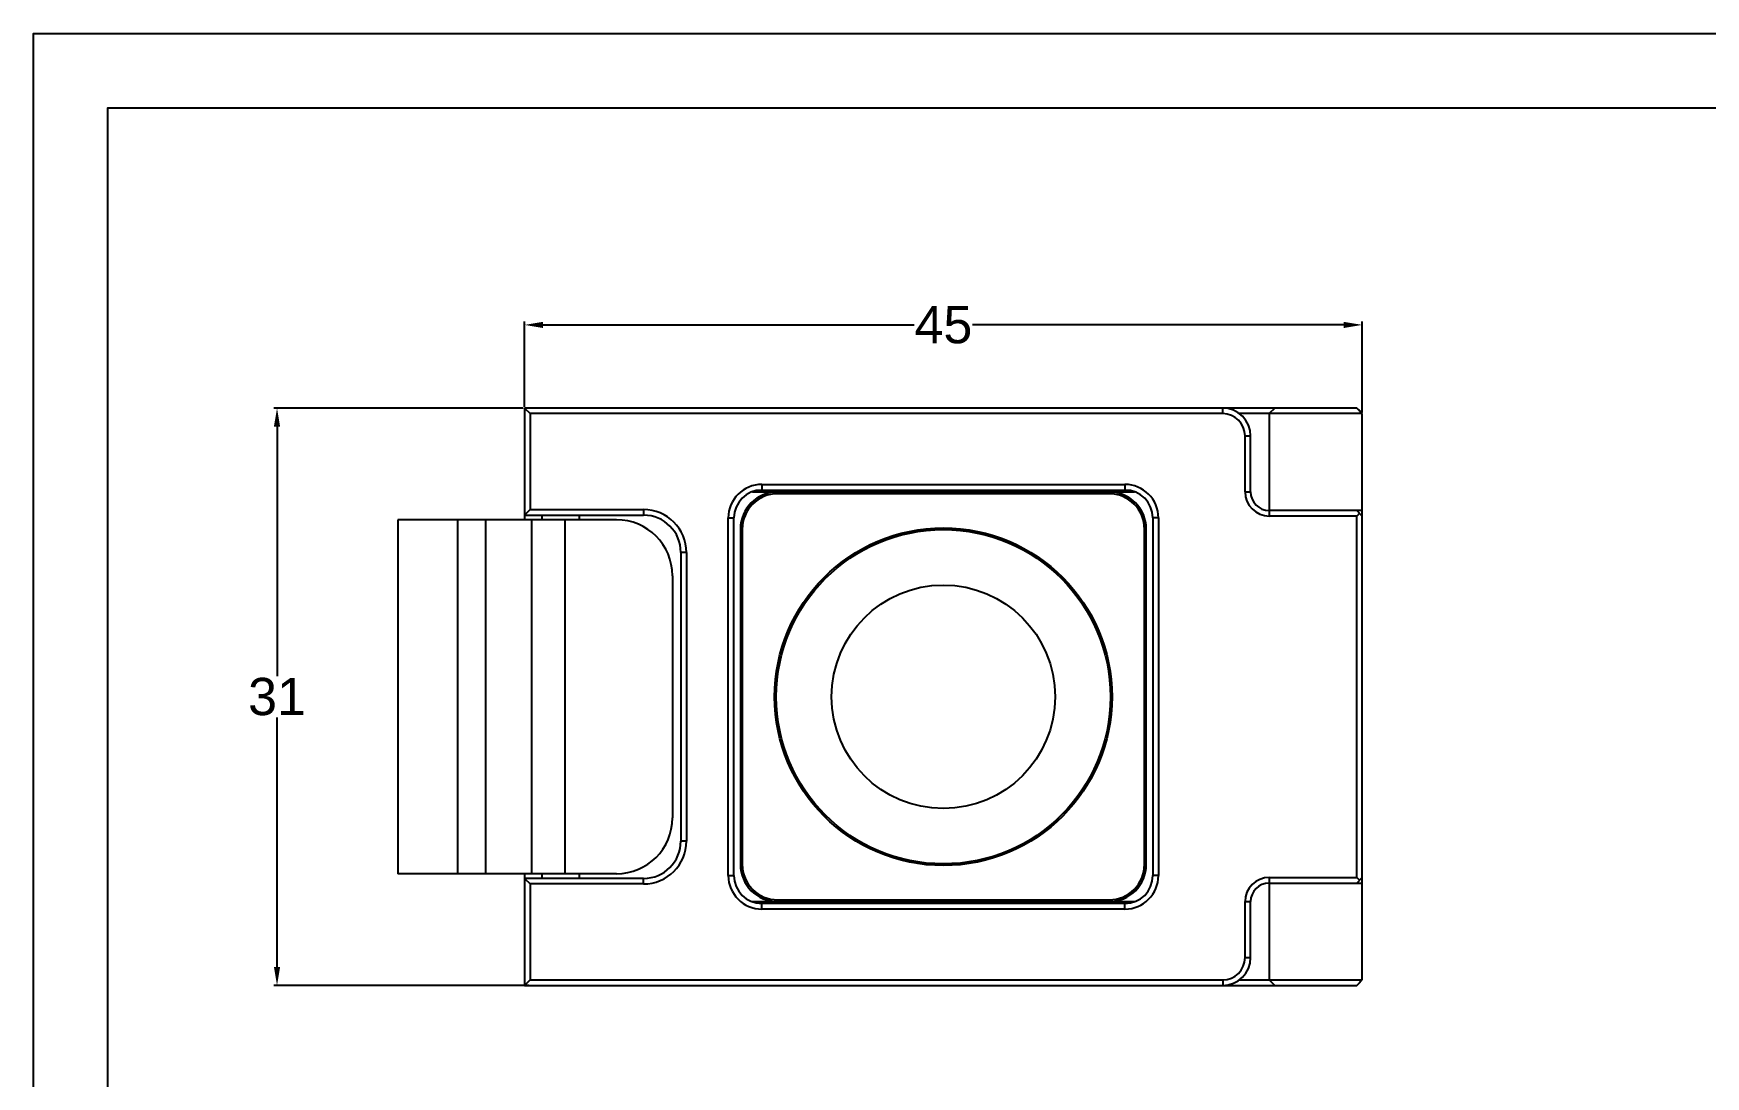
# Model space of a CAD drawing. Header units: inches. Extents: x 480 to 724, y 83 to 258.
# Drawn here: x 480.5 to 570.3, y 201.8 to 257.8 of the extents above; entities that cross this region are included whole.
import ezdxf

# ---------------------------------------------------------------- set-up
doc = ezdxf.new("R2010")
doc.units = ezdxf.units.IN
doc.header["$MEASUREMENT"] = 0
doc.layers.add('02___PRT_ALL_AXES', color=7, linetype='Continuous')
doc.styles.get("Standard").update_dxf_attribs({"font": 'arial.ttf'})
doc.dimstyles.get("Standard").update_dxf_attribs({"dimtxt": 2, "dimasz": 1, "dimexe": 0.18, "dimexo": 0.0625, "dimgap": 0.09, "dimtad": 0, "dimtih": 1, "dimtoh": 1, "dimdsep": 46, "dimtxsty": 'Standard', "dimcen": 0, "dimadec": 0, "dimazin": 0, "dimtfac": 1, "dimtofl": 0, "dimtmove": 0, "dimatfit": 3, "dimfxl": 1, "dimtolj": 1, "dimtzin": 0, "dimarcsym": 0})

# ---------------------------------------------------------------- blocks, each defined once
blk = doc.blocks.new('*D44')
at = {"color": 0, "lineweight": -2, "transparency": 16777216}
for p, q in [((506.756, 237.701), (493.352, 237.701)), ((493.532, 236.701), (493.532, 223.313)), ((493.532, 207.701), (493.532, 221.09)), ((507.056, 206.701), (493.352, 206.701))]:
    blk.add_line(p, q, dxfattribs=at)
at = {"color": 0, "transparency": 16777216}
for points in [[(493.365, 236.701), (493.698, 236.701), (493.532, 237.701)], [(493.365, 207.701), (493.698, 207.701), (493.532, 206.701)]]:
    blk.add_solid(points, dxfattribs=at)
at = {"layer": 'Defpoints', "color": 0, "transparency": 16777216}
for p in [(493.532, 237.701), (506.819, 237.701), (507.119, 206.701)]:
    blk.add_point(p, dxfattribs=at)
at = {"color": 0, "transparency": 16777216, "insert": (493.532, 222.201), "char_height": 2, "attachment_point": 5}
blk.add_mtext('\\A1;31', dxfattribs=at)
blk = doc.blocks.new('*D45')
at = {"color": 0, "lineweight": -2, "transparency": 16777216}
for p, q in [((506.819, 237.764), (506.819, 242.345)), ((507.819, 242.165), (527.749, 242.165)), ((550.819, 242.165), (530.889, 242.165)), ((551.819, 237.464), (551.819, 242.345))]:
    blk.add_line(p, q, dxfattribs=at)
at = {"color": 0, "transparency": 16777216}
for points in [[(507.819, 242.331), (507.819, 241.998), (506.819, 242.165)], [(550.819, 242.331), (550.819, 241.998), (551.819, 242.165)]]:
    blk.add_solid(points, dxfattribs=at)
at = {"layer": 'Defpoints', "color": 0, "transparency": 16777216}
for p in [(551.819, 242.165), (506.819, 237.701), (551.819, 237.401)]:
    blk.add_point(p, dxfattribs=at)
at = {"color": 0, "transparency": 16777216, "insert": (529.319, 242.165), "char_height": 2, "attachment_point": 5}
blk.add_mtext('\\A1;45', dxfattribs=at)

msp = doc.modelspace()

# ---------------------------------------------------------------- linework, layer by layer
at = {"color": 7, "linetype": 'Continuous'}
for p, q in [((506.819, 237.701), (506.819, 231.701)), ((551.519, 237.701), (506.819, 237.701)), ((506.819, 237.701), (507.119, 237.401)), ((507.119, 237.401), (507.119, 232.251)), ((544.319, 237.401), (507.119, 237.401)), ((544.319, 237.401), (544.319, 237.701)), ((551.819, 237.401), (545.198, 237.401)), ((547.119, 237.701), (546.819, 237.401)), ((546.819, 237.401), (546.819, 231.901)), ((551.819, 237.401), (551.519, 237.701)), ((551.819, 207.001), (551.819, 237.401)), ((545.519, 236.201), (545.819, 236.201)), ((545.519, 233.201), (545.519, 236.201)), ((545.819, 233.201), (545.819, 236.201)), ((519.569, 233.601), (539.069, 233.601)), ((519.569, 233.601), (519.569, 233.301)), ((539.069, 233.601), (539.069, 233.301)), ((519.063, 233.201), (539.575, 233.201)), ((519.569, 233.301), (539.069, 233.301)), ((520.419, 233.101), (520.419, 233.201)), ((538.219, 233.101), (520.419, 233.101)), ((538.219, 233.101), (538.219, 233.201)), ((545.519, 233.201), (545.819, 233.201)), ((506.819, 231.951), (507.119, 232.251)), ((506.819, 231.951), (513.219, 231.951)), ((507.119, 232.251), (513.219, 232.251)), ((511.769, 231.701), (508.991, 231.701)), ((513.219, 232.251), (513.219, 231.951)), ((517.769, 231.801), (518.069, 231.801)), ((517.769, 212.601), (517.769, 231.801)), ((518.069, 212.601), (518.069, 231.801)), ((540.869, 231.801), (540.569, 231.801)), ((540.569, 231.801), (540.569, 212.601)), ((540.869, 231.801), (540.869, 212.601)), ((551.819, 232.201), (546.819, 232.201)), ((551.519, 231.901), (546.819, 231.901)), ((551.819, 231.901), (551.519, 232.201)), ((551.669, 232.051), (551.519, 231.901)), ((551.519, 212.501), (551.519, 231.901)), ((518.519, 231.201), (518.419, 231.201)), ((518.419, 231.201), (518.419, 213.201)), ((518.519, 231.201), (518.519, 213.201)), ((540.119, 231.201), (540.219, 231.201)), ((540.119, 213.201), (540.119, 231.201)), ((540.219, 213.201), (540.219, 231.201)), ((515.219, 229.951), (515.219, 214.451)), ((515.519, 229.951), (515.219, 229.951)), ((515.519, 229.951), (515.519, 214.451)), ((514.769, 228.701), (514.769, 215.701)), ((515.519, 214.451), (515.219, 214.451)), ((518.519, 213.201), (518.419, 213.201)), ((540.119, 213.201), (540.219, 213.201)), ((506.819, 212.701), (506.819, 206.701)), ((513.219, 212.451), (506.819, 212.451)), ((506.819, 212.451), (507.119, 212.151)), ((507.119, 212.151), (507.119, 207.001)), ((513.219, 212.151), (507.119, 212.151)), ((511.769, 212.701), (508.991, 212.701)), ((513.219, 212.151), (513.219, 212.451)), ((517.769, 212.601), (518.069, 212.601)), ((540.869, 212.601), (540.569, 212.601)), ((546.819, 212.501), (551.519, 212.501)), ((546.819, 212.501), (546.819, 207.001)), ((546.819, 212.201), (551.819, 212.201)), ((551.669, 212.351), (551.519, 212.501)), ((551.519, 212.201), (551.819, 212.501)), ((519.063, 211.201), (539.575, 211.201)), ((519.569, 210.801), (519.569, 211.101)), ((539.069, 211.101), (519.569, 211.101)), ((520.419, 211.301), (520.419, 211.201)), ((520.419, 211.301), (538.219, 211.301)), ((538.219, 211.301), (538.219, 211.201)), ((539.069, 210.801), (539.069, 211.101)), ((545.519, 211.201), (545.819, 211.201)), ((545.519, 208.201), (545.519, 211.201)), ((545.819, 208.201), (545.819, 211.201)), ((539.069, 210.801), (519.569, 210.801)), ((545.519, 208.201), (545.819, 208.201)), ((506.819, 206.701), (507.119, 207.001)), ((506.819, 206.701), (551.519, 206.701)), ((507.119, 207.001), (544.319, 207.001)), ((544.319, 207.001), (544.319, 206.701)), ((545.198, 207.001), (551.819, 207.001)), ((547.119, 206.701), (546.819, 207.001)), ((551.519, 206.701), (551.819, 207.001))]:
    msp.add_line(p, q, dxfattribs=at)
for points in [[(724.241, 83.387), (480.45, 83.387), (480.45, 257.813), (724.241, 257.813)], [(720.241, 87.387), (484.45, 87.387), (484.45, 253.813), (720.241, 253.813)]]:
    msp.add_lwpolyline(points, close=True)
for radius in [9.061, 8.972, 6]:
    msp.add_circle((529.319, 222.201), radius, dxfattribs=at)
for centre, radius, start, end in [((544.319, 236.201), 1.5, 0, 90), ((544.319, 236.201), 1.2, 0, 90), ((551.319, 237.201), 0.5, 36, 54), ((519.569, 231.801), 1.8, 90, 180), ((539.069, 231.801), 1.8, 0, 90), ((519.569, 231.801), 1.5, 90, 180), ((520.419, 231.201), 2, 90, 180), ((520.419, 231.201), 1.9, 90, 180), ((538.219, 231.201), 2, 0, 90), ((538.219, 231.201), 1.9, 0, 90), ((539.069, 231.801), 1.5, 0, 90), ((546.819, 233.201), 1.3, 180, 270), ((546.819, 233.201), 1, 180, 270), ((511.769, 228.701), 3, 0, 90), ((513.219, 229.951), 2.3, 0, 90), ((513.219, 229.951), 2, 0, 90), ((511.769, 215.701), 3, 270, 0), ((513.219, 214.451), 2.3, 270, 0), ((513.219, 214.451), 2, 270, 0), ((520.419, 213.201), 2, 180, 270), ((520.419, 213.201), 1.9, 180, 270), ((538.219, 213.201), 2, 270, 0), ((538.219, 213.201), 1.9, 270, 0), ((519.569, 212.601), 1.8, 180, 270), ((519.569, 212.601), 1.5, 180, 270), ((539.069, 212.601), 1.8, 270, 0), ((539.069, 212.601), 1.5, 270, 0), ((546.819, 211.201), 1.3, 90, 180), ((546.819, 211.201), 1, 90, 180), ((544.319, 208.201), 1.5, 270, 0), ((544.319, 208.201), 1.2, 270, 0), ((551.319, 207.201), 0.5, 306, 324)]:
    msp.add_arc(centre, radius, start, end, dxfattribs=at)
at = {"layer": '02___PRT_ALL_AXES', "color": 7, "linetype": 'Continuous'}
for p, q in [((528.319, 233.301), (528.319, 233.201)), ((530.319, 233.301), (530.319, 233.201)), ((500.019, 231.701), (500.019, 212.701)), ((508.991, 231.701), (500.019, 231.701)), ((503.216, 231.701), (503.216, 212.701)), ((504.734, 231.701), (504.734, 212.701)), ((507.203, 231.701), (507.203, 212.701)), ((507.769, 231.701), (507.769, 231.951)), ((508.991, 231.701), (508.991, 212.701)), ((509.769, 231.701), (509.769, 231.951)), ((508.991, 212.701), (500.019, 212.701)), ((507.769, 212.451), (507.769, 212.701)), ((509.769, 212.451), (509.769, 212.701)), ((528.319, 211.101), (528.319, 211.201)), ((530.319, 211.101), (530.319, 211.201))]:
    msp.add_line(p, q, dxfattribs=at)

# ---------------------------------------------------------------- dimensions: what is measured, and where the dimension line sits
at = {"color": 3}
dim = msp.add_linear_dim(base=(551.819, 242.165), p1=(506.819, 237.701), p2=(551.819, 237.401), dimstyle='Standard', dxfattribs=at)
dim.commit()
dim.dimension.update_dxf_attribs({"geometry": '*D45', "text_midpoint": (529.319, 242.165)})
dim = msp.add_linear_dim(base=(493.532, 237.701), p1=(507.119, 206.701), p2=(506.819, 237.701), angle=90, dimstyle='Standard', dxfattribs=at)
dim.commit()
dim.dimension.update_dxf_attribs({"geometry": '*D44', "text_midpoint": (493.532, 222.201)})

doc.saveas('drawing.dxf')
